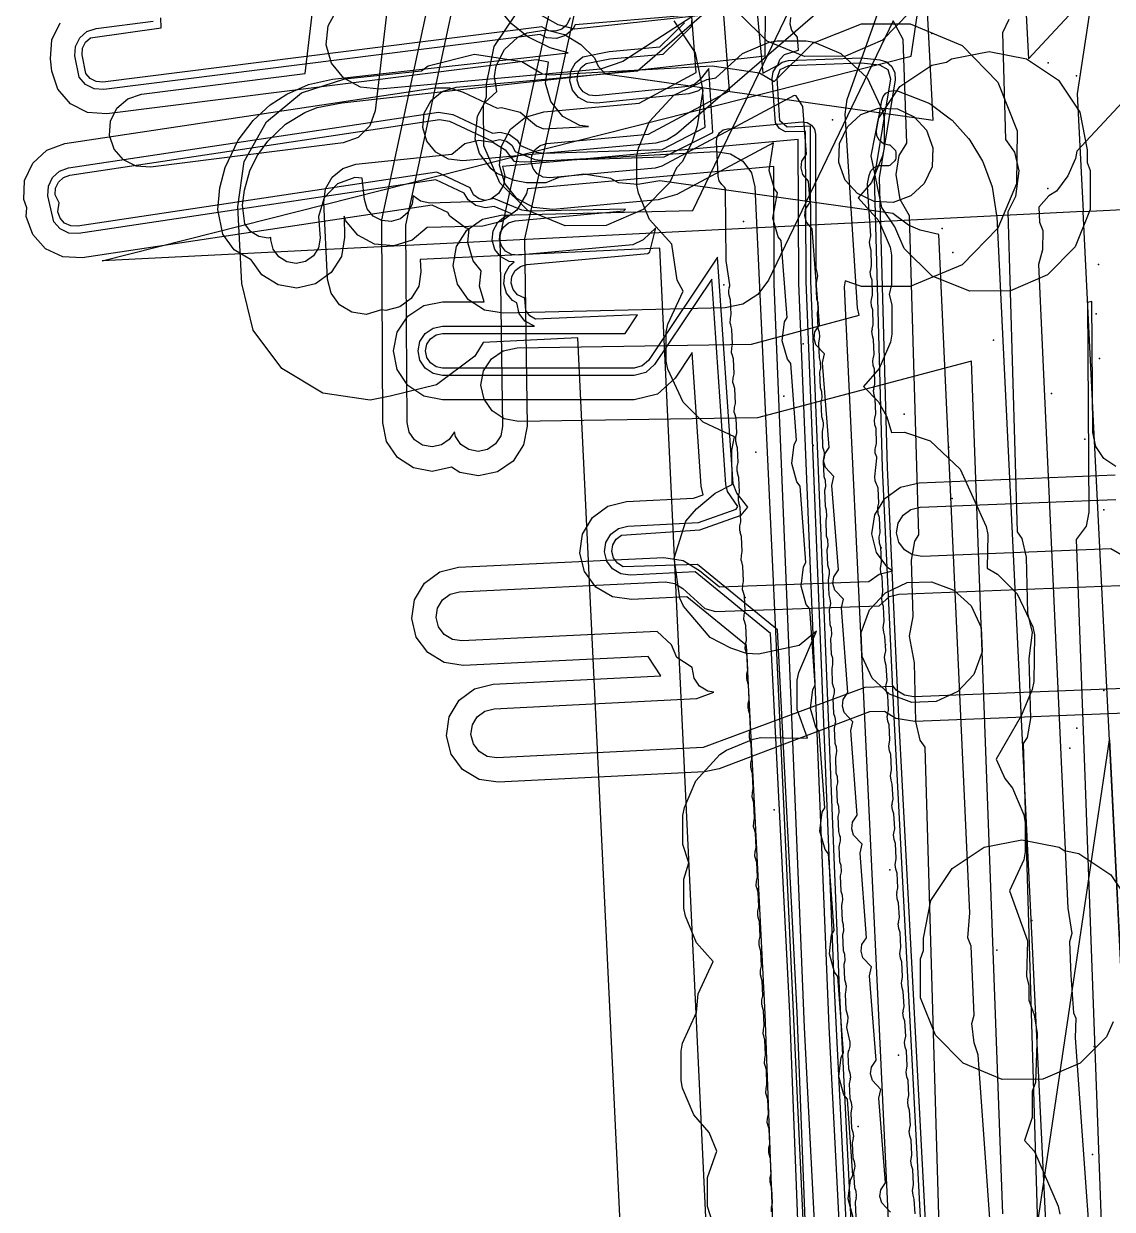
# Model space of a CAD drawing. Header units: metres. Extents: x -3943 to -3664, y 4962 to 6622.
# Drawn here: x -3915.72 to -3871.39, y 6127.59 to 6175.87 of the extents above; entities that cross this region are included whole.
import ezdxf

# ---------------------------------------------------------------- set-up
doc = ezdxf.new("R2010")
doc.units = ezdxf.units.M
for name, color, linetype in [('AI_GREENING_EXCLUSIONS', 1, 'Continuous'), ('AI_GREENING_LAWN', 82, 'Continuous'), ('AI_GREENING_REJECTED', 6, 'Continuous')]:
    doc.layers.add(name, color=color, linetype=linetype)

msp = doc.modelspace()

# ---------------------------------------------------------------- linework, layer by layer
at = {"layer": 'AI_GREENING_EXCLUSIONS'}
for points in [[(-3879.572, 6174.543), (-3874.597, 6208.093), (-3874.791, 6212.249), (-3866.8, 6212.622), (-3834.834, 6214.112), (-3867.821, 6205.9), (-3872.82, 6173.009), (-3872.579, 6168.219), (-3912.529, 6166.213), (-3879.572, 6174.543)], [(-3886.226, 6183.088), (-3884.928, 6183.955), (-3883.398, 6184.259), (-3882.876, 6184.254), (-3881.345, 6183.95), (-3880.047, 6183.083), (-3879.18, 6181.785), (-3878.876, 6180.254), (-3878.876, 6179.448), (-3879.007, 6178.789), (-3879.023, 6177.787), (-3879.627, 6176.342), (-3880.75, 6175.198), (-3882.258, 6174.551), (-3883.919, 6174.535), (-3885.442, 6175.155), (-3886.586, 6176.279), (-3887.233, 6177.787), (-3887.249, 6178.707), (-3887.398, 6179.457), (-3887.398, 6180.259), (-3887.093, 6181.79), (-3886.226, 6183.088)], [(-3878.739, 6174.179), (-3878.136, 6174.298), (-3877.937, 6174.432), (-3876.406, 6174.736), (-3874.875, 6174.432), (-3873.578, 6173.564), (-3872.71, 6172.267), (-3872.406, 6170.736), (-3872.406, 6170.223), (-3872.282, 6169.887), (-3872.282, 6168.303), (-3872.902, 6166.781), (-3874.025, 6165.637), (-3875.534, 6164.99), (-3877.195, 6164.974), (-3878.717, 6165.594), (-3879.861, 6166.717), (-3880.243, 6167.592), (-3880.775, 6168.387), (-3881.208, 6170.483), (-3880.904, 6172.014), (-3880.036, 6173.311), (-3878.739, 6174.179)], [(-3880.138, 6172.399), (-3879.453, 6172.076), (-3878.951, 6171.528), (-3878.689, 6170.811), (-3878.725, 6170.042), (-3879.048, 6169.357), (-3879.596, 6168.856), (-3880.313, 6168.594), (-3881.082, 6168.629), (-3881.766, 6168.952), (-3882.268, 6169.5), (-3882.53, 6170.217), (-3882.495, 6170.986), (-3882.171, 6171.671), (-3881.623, 6172.172), (-3880.906, 6172.434), (-3880.138, 6172.399)], [(-3832.63, 6170.226), (-3865.587, 6161.895), (-3870.573, 6128.27), (-3872.178, 6160.229), (-3872.579, 6168.219), (-3832.63, 6170.226)], [(-3878.753, 6153.148), (-3877.836, 6152.807), (-3877.137, 6152.16), (-3876.728, 6151.278), (-3876.689, 6150.292), (-3877.03, 6149.375), (-3877.677, 6148.676), (-3878.559, 6148.267), (-3879.545, 6148.228), (-3880.462, 6148.569), (-3881.161, 6149.216), (-3881.57, 6150.098), (-3881.609, 6151.084), (-3881.268, 6152.001), (-3880.621, 6152.7), (-3879.739, 6153.109), (-3878.753, 6153.148)], [(-3876.499, 6113.086), (-3871.504, 6146.711), (-3869.87, 6114.002), (-3869.801, 6114.429), (-3869.508, 6106.761), (-3861.518, 6107.16), (-3829.558, 6108.757), (-3862.517, 6100.435), (-3866.364, 6074.531), (-3828.301, 6075.988), (-3861.355, 6068.051), (-3866.742, 6034.488), (-3867.966, 6066.464), (-3868.272, 6074.458), (-3908.243, 6072.929), (-3875.188, 6080.865), (-3871.044, 6106.684), (-3877.498, 6106.361), (-3909.458, 6104.764), (-3876.499, 6113.086)]]:
    msp.add_lwpolyline(points, close=True, dxfattribs=at)
for points in [[(-3874.12, 6095.594), (-3876.853, 6133.881), (-3877.015, 6134.379), (-3877.106, 6135.154), (-3877.006, 6135.505), (-3877.135, 6138.309), (-3877.266, 6138.647), (-3877.194, 6139.665), (-3878.447, 6167.285), (-3879.217, 6167.458), (-3879.69, 6167.67), (-3880.329, 6168.139), (-3889.819, 6169.473), (-3890.714, 6169.32), (-3891.491, 6169.394), (-3891.813, 6169.565), (-3892.904, 6169.741), (-3893.933, 6169.608), (-3894.459, 6169.387), (-3895.239, 6169.383), (-3895.73, 6169.478), (-3896.452, 6169.773), (-3896.686, 6169.954), (-3897.154, 6170.578), (-3897.334, 6171.186), (-3897.236, 6172.107), (-3896.934, 6172.664), (-3896.455, 6173.105), (-3896.545, 6173.717), (-3896.473, 6174.158), (-3896.142, 6174.824), (-3895.591, 6175.323), (-3895.219, 6175.5), (-3894.447, 6175.614), (-3893.69, 6175.423), (-3893.029, 6175.016), (-3892.468, 6174.473), (-3892.324, 6174.139), (-3892.039, 6173.824), (-3878.676, 6171.946), (-3880.001, 6197.176)], [(-3874.12, 6095.594), (-3876.853, 6133.881), (-3877.015, 6134.379), (-3877.106, 6135.154), (-3877.006, 6135.505), (-3877.135, 6138.309), (-3877.266, 6138.647), (-3877.194, 6139.665), (-3878.447, 6167.285), (-3879.217, 6167.458), (-3879.69, 6167.67), (-3880.329, 6168.139), (-3889.819, 6169.473), (-3890.714, 6169.32), (-3891.491, 6169.394), (-3891.813, 6169.565), (-3892.904, 6169.741), (-3893.933, 6169.608), (-3894.459, 6169.387), (-3895.239, 6169.383), (-3895.73, 6169.478), (-3896.452, 6169.773), (-3896.686, 6169.954), (-3897.154, 6170.578), (-3897.334, 6171.186), (-3897.236, 6172.107), (-3896.934, 6172.664), (-3896.455, 6173.105), (-3896.545, 6173.717), (-3896.473, 6174.158), (-3896.142, 6174.824), (-3895.591, 6175.323), (-3895.219, 6175.5), (-3894.447, 6175.614), (-3893.69, 6175.423), (-3893.029, 6175.016), (-3892.468, 6174.473), (-3892.324, 6174.139), (-3892.039, 6173.824), (-3878.676, 6171.946), (-3880.001, 6197.176)], [(-3875.997, 6197.198), (-3874.801, 6174.442), (-3865.104, 6184.855)], [(-3875.997, 6197.198), (-3874.801, 6174.442), (-3865.104, 6184.855)], [(-3899.666, 6187.121), (-3901.412, 6172.326), (-3901.63, 6171.705), (-3902.094, 6171.237), (-3902.713, 6171.013), (-3910.55, 6170.021), (-3911.134, 6170.062), (-3911.658, 6170.323), (-3912.041, 6170.765), (-3912.227, 6171.32), (-3912.186, 6171.904), (-3911.924, 6172.428), (-3911.482, 6172.812), (-3910.927, 6172.997), (-3904.254, 6173.842), (-3902.656, 6187.389)], [(-3860.158, 6184.297), (-3872.835, 6170.684), (-3872.88, 6170.386), (-3873.197, 6169.677), (-3873.662, 6169.05), (-3873.975, 6168.863), (-3874.372, 6168.396), (-3874.347, 6167.785), (-3874.216, 6167.447), (-3874.235, 6166.667), (-3874.388, 6166.069), (-3873.198, 6139.855), (-3873.036, 6138.826), (-3873.136, 6138.483), (-3873.074, 6137.116), (-3872.965, 6135.591), (-3872.878, 6135.37), (-3872.893, 6134.574), (-3870.009, 6094.188)], [(-3860.158, 6184.297), (-3872.835, 6170.684), (-3872.88, 6170.386), (-3873.197, 6169.677), (-3873.662, 6169.05), (-3873.975, 6168.863), (-3874.372, 6168.396), (-3874.347, 6167.785), (-3874.216, 6167.447), (-3874.235, 6166.667), (-3874.388, 6166.069), (-3873.198, 6139.855), (-3873.036, 6138.826), (-3873.136, 6138.483), (-3873.074, 6137.116), (-3872.965, 6135.591), (-3872.878, 6135.37), (-3872.893, 6134.574), (-3870.009, 6094.188)], [(-3875.849, 6127.404), (-3877.125, 6162.131), (-3885.841, 6159.825), (-3895.574, 6159.676), (-3896.149, 6159.781), (-3896.641, 6160.099), (-3896.974, 6160.58), (-3897.097, 6161.153), (-3896.991, 6161.728), (-3896.674, 6162.22), (-3896.192, 6162.553), (-3895.62, 6162.675), (-3886.074, 6162.822), (-3881.689, 6164.006), (-3881.767, 6164.301), (-3882.272, 6172.186), (-3882.189, 6172.784), (-3879.832, 6179.409), (-3889.128, 6171.367), (-3889.522, 6171.121), (-3889.973, 6171.007), (-3897.841, 6170.29), (-3898.423, 6170.352), (-3898.937, 6170.632), (-3899.305, 6171.087), (-3899.471, 6171.648), (-3899.409, 6172.23), (-3899.129, 6172.744), (-3898.674, 6173.112), (-3898.113, 6173.278), (-3890.726, 6173.951), (-3880.673, 6182.649)], [(-3878.299, 6122.244), (-3879.008, 6146.408), (-3879.208, 6146.69), (-3879.381, 6147.451), (-3879.445, 6149.846), (-3879.641, 6150.935), (-3879.496, 6151.729), (-3879.558, 6154.022), (-3879.427, 6154.792), (-3879.262, 6155.053), (-3879.643, 6168.042), (-3880.025, 6168.716), (-3880.193, 6169.734), (-3880.063, 6170.503), (-3879.75, 6171.004), (-3879.905, 6175.22), (-3880.315, 6175.984), (-3885.393, 6165.427), (-3885.822, 6164.839), (-3886.434, 6164.444), (-3887.147, 6164.294), (-3896.183, 6164.076), (-3896.952, 6164.21), (-3897.611, 6164.628), (-3898.06, 6165.266), (-3898.23, 6166.028), (-3898.097, 6166.797), (-3897.679, 6167.456), (-3897.041, 6167.905), (-3896.279, 6168.075), (-3888.467, 6168.264), (-3882.932, 6179.77), (-3891.319, 6174.334), (-3892.226, 6174.02), (-3901.227, 6173.201), (-3902.003, 6173.283), (-3902.689, 6173.656), (-3903.179, 6174.262), (-3903.4, 6175.011), (-3903.318, 6175.787), (-3902.945, 6176.472)], [(-3893.937, 6178.068), (-3896.331, 6167.216), (-3896.222, 6159.468), (-3896.292, 6159.085), (-3896.504, 6158.757), (-3896.826, 6158.536), (-3897.207, 6158.454), (-3897.591, 6158.525), (-3897.919, 6158.737), (-3898.14, 6159.059), (-3898.181, 6159.25), (-3898.386, 6158.935), (-3898.708, 6158.715), (-3899.09, 6158.635), (-3899.474, 6158.707), (-3899.8, 6158.92), (-3900.02, 6159.242), (-3900.101, 6159.624), (-3900.16, 6167.667), (-3897.996, 6177.698)], [(-3893.118, 6177.138), (-3895.329, 6167.114), (-3895.222, 6159.482), (-3895.363, 6158.715), (-3895.787, 6158.06), (-3896.43, 6157.617), (-3897.193, 6157.454), (-3897.961, 6157.596), (-3898.293, 6157.811), (-3899.08, 6157.635), (-3899.847, 6157.779), (-3900.5, 6158.206), (-3900.94, 6158.85), (-3901.101, 6159.614), (-3901.138, 6167.877), (-3899.261, 6176.579)], [(-3885.944, 6177.333), (-3885.622, 6173.856), (-3885.011, 6174.183), (-3884.923, 6174.411), (-3884.734, 6174.609), (-3884.164, 6174.791), (-3884.205, 6175.322), (-3884.438, 6175.592), (-3884.512, 6175.855), (-3884.479, 6176.127)], [(-3881.831, 6094.356), (-3883.918, 6134.991), (-3885.155, 6165.269), (-3885.173, 6170.058), (-3895.208, 6169.144), (-3895.237, 6168.95), (-3895.64, 6168.282), (-3896.267, 6167.818), (-3897.025, 6167.63), (-3899.287, 6167.575), (-3899.904, 6167.048), (-3900.651, 6166.819), (-3901.427, 6166.893), (-3902.117, 6167.259), (-3902.614, 6167.86), (-3902.666, 6168.032), (-3902.652, 6167.162), (-3902.781, 6166.392), (-3903.195, 6165.731), (-3903.83, 6165.278), (-3904.591, 6165.103), (-3905.361, 6165.232), (-3906.022, 6165.646), (-3906.457, 6166.257), (-3906.486, 6166.261), (-3907.153, 6166.667), (-3907.614, 6167.296), (-3907.81, 6168.302), (-3907.733, 6169.188), (-3907.52, 6170.007), (-3906.989, 6171.126), (-3906.377, 6171.932), (-3905.676, 6172.567), (-3905.003, 6172.999), (-3904.117, 6173.388), (-3903.15, 6173.61), (-3895.348, 6174.479), (-3895.348, 6174.479), (-3895.348, 6174.479), (-3895.348, 6174.479), (-3895.348, 6174.479), (-3893.54, 6174.68), (-3894.279, 6174.88), (-3895.188, 6175.334), (-3895.861, 6175.86), (-3896.586, 6176.747)], [(-3881.933, 6127.266), (-3882.143, 6128.017), (-3882.05, 6128.792), (-3881.951, 6128.969), (-3882.177, 6132.079), (-3882.316, 6132.257), (-3882.527, 6133.008), (-3882.433, 6133.783), (-3882.334, 6133.96), (-3882.56, 6137.07), (-3882.699, 6137.248), (-3882.91, 6137.999), (-3882.816, 6138.774), (-3882.717, 6138.951), (-3882.943, 6142.061), (-3883.082, 6142.239), (-3883.293, 6142.99), (-3883.2, 6143.765), (-3883.1, 6143.942), (-3883.326, 6147.052), (-3883.465, 6147.23), (-3883.676, 6147.981), (-3883.583, 6148.756), (-3883.483, 6148.933), (-3883.709, 6152.044), (-3883.849, 6152.221), (-3884.059, 6152.972), (-3883.966, 6153.747), (-3883.866, 6153.924), (-3884.093, 6157.035), (-3884.232, 6157.212), (-3884.442, 6157.963), (-3884.349, 6158.738), (-3884.249, 6158.915), (-3884.476, 6162.026), (-3884.615, 6162.203), (-3884.825, 6162.954), (-3884.732, 6163.729), (-3884.633, 6163.906), (-3884.873, 6167.034), (-3884.998, 6167.194), (-3885.208, 6167.945), (-3885.022, 6168.985), (-3885.148, 6169.145), (-3885.358, 6169.896), (-3885.178, 6171.018), (-3889.122, 6168.92), (-3889.884, 6168.692), (-3894.175, 6168.301), (-3894.952, 6168.383), (-3895.637, 6168.756), (-3896.128, 6169.363), (-3896.349, 6170.111), (-3896.266, 6170.887), (-3895.894, 6171.573), (-3895.287, 6172.063), (-3894.538, 6172.284), (-3890.652, 6172.638), (-3888.332, 6173.88), (-3888.562, 6176.862)], [(-3880.424, 6127.483), (-3880.774, 6127.853), (-3880.847, 6128.117), (-3880.815, 6128.388), (-3880.624, 6128.67), (-3880.888, 6132.116), (-3880.807, 6132.474), (-3881.157, 6132.845), (-3881.23, 6133.108), (-3881.198, 6133.379), (-3881.007, 6133.661), (-3881.272, 6137.107), (-3881.19, 6137.465), (-3881.54, 6137.836), (-3881.613, 6138.099), (-3881.581, 6138.37), (-3881.39, 6138.652), (-3881.655, 6142.098), (-3881.573, 6142.456), (-3881.923, 6142.827), (-3881.997, 6143.09), (-3881.964, 6143.361), (-3881.773, 6143.643), (-3882.038, 6147.089), (-3881.956, 6147.447), (-3882.306, 6147.818), (-3882.38, 6148.081), (-3882.347, 6148.352), (-3882.156, 6148.634), (-3882.421, 6152.08), (-3882.339, 6152.438), (-3882.689, 6152.809), (-3882.763, 6153.072), (-3882.73, 6153.343), (-3882.54, 6153.625), (-3882.804, 6157.071), (-3882.722, 6157.429), (-3883.072, 6157.8), (-3883.146, 6158.063), (-3883.113, 6158.334), (-3882.923, 6158.616), (-3883.187, 6162.062), (-3883.105, 6162.42), (-3883.455, 6162.791), (-3883.529, 6163.054), (-3883.496, 6163.325), (-3883.306, 6163.607), (-3883.605, 6167.512), (-3883.839, 6167.782), (-3883.912, 6168.045), (-3883.88, 6168.316), (-3883.689, 6168.599), (-3883.755, 6169.463), (-3883.988, 6169.733), (-3884.062, 6169.996), (-3884.029, 6170.267), (-3883.839, 6170.55), (-3883.989, 6172.503), (-3884.265, 6172.928), (-3884.345, 6172.946), (-3889.735, 6170.066), (-3890.002, 6169.986), (-3894.293, 6169.595), (-3894.565, 6169.624), (-3894.805, 6169.755), (-3894.977, 6169.967), (-3895.054, 6170.229), (-3895.025, 6170.501), (-3894.895, 6170.741), (-3894.682, 6170.912), (-3894.42, 6170.99), (-3890.271, 6171.368), (-3886.971, 6173.134), (-3887.266, 6176.962)], [(-3888.735, 6176.198), (-3893.266, 6175.824), (-3893.359, 6175.639), (-3893.653, 6175.384), (-3894.024, 6175.261), (-3894.413, 6175.288), (-3894.693, 6175.429), (-3912.462, 6173.194), (-3912.851, 6173.222), (-3913.2, 6173.396), (-3913.456, 6173.691), (-3913.641, 6174.557), (-3913.614, 6174.946), (-3913.439, 6175.295), (-3913.144, 6175.551), (-3912.774, 6175.674), (-3910.444, 6175.967)], [(-3893.47, 6176.108), (-3893.595, 6175.823), (-3893.802, 6175.645), (-3894.061, 6175.558), (-3894.333, 6175.578), (-3894.613, 6175.741), (-3912.499, 6173.491), (-3912.772, 6173.511), (-3913.016, 6173.633), (-3913.195, 6173.839), (-3913.344, 6174.595), (-3913.324, 6174.867), (-3913.202, 6175.111), (-3912.996, 6175.29), (-3910.119, 6175.706), (-3910.134, 6176.112)], [(-3880.832, 6094.406), (-3882.918, 6135.032), (-3884.156, 6165.31), (-3884.177, 6171.153), (-3896.217, 6170.056), (-3896.12, 6169.675), (-3896.178, 6169.289), (-3896.38, 6168.955), (-3896.693, 6168.723), (-3897.072, 6168.629), (-3899.179, 6168.556), (-3899.56, 6168.642), (-3899.863, 6168.856), (-3899.895, 6168.521), (-3900.078, 6168.176), (-3900.378, 6167.928), (-3900.752, 6167.814), (-3901.14, 6167.851), (-3901.485, 6168.034), (-3901.733, 6168.335), (-3901.847, 6168.708), (-3901.935, 6169.575), (-3902.24, 6169.604), (-3902.942, 6169.348), (-3903.48, 6168.782), (-3903.713, 6168.022), (-3903.651, 6167.132), (-3903.716, 6166.747), (-3903.923, 6166.416), (-3904.241, 6166.19), (-3904.621, 6166.102), (-3905.006, 6166.167), (-3905.336, 6166.374), (-3905.563, 6166.692), (-3905.65, 6167.072), (-3905.649, 6167.168), (-3905.758, 6167.141), (-3906.144, 6167.201), (-3906.477, 6167.403), (-3906.708, 6167.718), (-3906.808, 6168.481), (-3906.732, 6169.086), (-3906.506, 6169.883), (-3906.211, 6170.489), (-3905.784, 6171.086), (-3905.064, 6171.775), (-3904.266, 6172.256), (-3903.765, 6172.452), (-3902.761, 6172.651), (-3895.237, 6173.485), (-3895.237, 6173.485), (-3895.237, 6173.485), (-3890.283, 6174.035), (-3890.283, 6174.035), (-3890.283, 6174.035), (-3885.529, 6174.56), (-3885.505, 6176.49), (-3893.272, 6175.642), (-3893.953, 6175.825), (-3894.944, 6176.385)], [(-3889.238, 6175.978), (-3888.37, 6174.681), (-3888.066, 6173.15), (-3888.287, 6171.709), (-3888.499, 6171.054), (-3888.892, 6170.264), (-3889.141, 6169.997), (-3889.413, 6169.384), (-3890.493, 6168.304), (-3892.002, 6167.657), (-3893.663, 6167.641), (-3895.185, 6168.261), (-3896.329, 6169.384), (-3896.976, 6170.893), (-3896.992, 6172.554), (-3896.868, 6172.89), (-3896.868, 6173.403), (-3896.564, 6174.934), (-3895.696, 6176.231)], [(-3875.601, 6176.042), (-3875.86, 6175.498), (-3875.732, 6171.147), (-3875.372, 6170.641), (-3875.197, 6169.881), (-3875.334, 6168.832), (-3875.646, 6168.214), (-3875.264, 6155.18), (-3875.072, 6154.909), (-3874.899, 6154.148), (-3874.837, 6151.866), (-3874.646, 6151.081), (-3874.787, 6150.017), (-3874.722, 6147.577), (-3874.853, 6146.808), (-3875.011, 6146.558), (-3874.3, 6122.357), (-3873.94, 6121.851), (-3873.766, 6121.09), (-3873.902, 6120.042), (-3874.214, 6119.424), (-3873.543, 6096.567), (-3864.328, 6098.561)], [(-3884.447, 6106.45), (-3885.524, 6135.55), (-3886.29, 6150.545), (-3888.713, 6152.531), (-3890.972, 6152.418), (-3891.744, 6152.532), (-3892.414, 6152.932), (-3892.88, 6153.559), (-3893.07, 6154.315), (-3892.956, 6155.087), (-3892.555, 6155.757), (-3891.929, 6156.223), (-3891.172, 6156.413), (-3888.436, 6156.55), (-3888.047, 6156.689), (-3888.125, 6157.044), (-3888.497, 6162.477), (-3889.195, 6161.435), (-3889.915, 6160.784), (-3890.856, 6160.549), (-3898.658, 6160.549), (-3899.423, 6160.701), (-3900.072, 6161.134), (-3900.505, 6161.783), (-3900.658, 6162.549), (-3900.505, 6163.314), (-3900.072, 6163.963), (-3899.423, 6164.396), (-3898.658, 6164.549), (-3896.971, 6164.549), (-3897.159, 6165.187), (-3897.093, 6165.812), (-3897.417, 6166.212), (-3897.638, 6166.961), (-3897.578, 6167.522), (-3897.734, 6167.561), (-3898.36, 6168.026), (-3898.45, 6168.177), (-3899.089, 6168.48), (-3913.34, 6166.336), (-3914.12, 6166.373), (-3914.826, 6166.705), (-3915.351, 6167.282), (-3915.616, 6168.016), (-3915.599, 6168.373), (-3915.72, 6168.709), (-3915.683, 6169.488), (-3915.351, 6170.194), (-3914.774, 6170.719), (-3914.04, 6170.984), (-3898.974, 6173.25), (-3898.384, 6173.251), (-3897.82, 6173.079), (-3896.438, 6172.424), (-3896.263, 6172.45), (-3895.507, 6172.26), (-3894.831, 6171.712), (-3894.545, 6171.594), (-3892.725, 6171.684), (-3893.076, 6171.722), (-3893.761, 6172.095), (-3894.252, 6172.701), (-3894.473, 6173.45), (-3894.35, 6174.301), (-3894.835, 6174.403), (-3912.337, 6172.202), (-3913.116, 6172.257), (-3913.813, 6172.606), (-3914.325, 6173.196), (-3914.571, 6173.936), (-3914.634, 6174.432), (-3914.578, 6175.211), (-3914.229, 6175.909)], [(-3883.435, 6107.437), (-3884.525, 6135.598), (-3885.312, 6151.036), (-3888.378, 6153.549), (-3891.022, 6153.417), (-3891.408, 6153.474), (-3891.743, 6153.674), (-3891.976, 6153.987), (-3892.071, 6154.365), (-3892.014, 6154.751), (-3891.814, 6155.086), (-3891.501, 6155.319), (-3891.122, 6155.414), (-3888.239, 6155.558), (-3886.699, 6156.107), (-3886.64, 6156.211), (-3887.063, 6156.821), (-3887.128, 6157.112), (-3887.698, 6165.463), (-3890.026, 6161.992), (-3890.386, 6161.666), (-3890.856, 6161.549), (-3898.658, 6161.549), (-3899.04, 6161.625), (-3899.365, 6161.841), (-3899.582, 6162.166), (-3899.658, 6162.549), (-3899.582, 6162.931), (-3899.365, 6163.256), (-3899.04, 6163.472), (-3898.658, 6163.549), (-3894.923, 6163.549), (-3895.31, 6163.755), (-3895.544, 6164.067), (-3895.632, 6164.504), (-3895.808, 6164.6), (-3896.053, 6164.903), (-3896.163, 6165.278), (-3896.122, 6165.666), (-3895.936, 6166.008), (-3895.741, 6166.166), (-3895.943, 6166.187), (-3896.286, 6166.374), (-3896.531, 6166.677), (-3896.642, 6167.052), (-3896.601, 6167.44), (-3896.414, 6167.782), (-3896.111, 6168.028), (-3895.815, 6168.115), (-3896.559, 6168.423), (-3896.927, 6168.369), (-3897.305, 6168.464), (-3897.619, 6168.697), (-3897.779, 6168.965), (-3898.936, 6169.514), (-3913.489, 6167.325), (-3913.879, 6167.343), (-3914.232, 6167.509), (-3914.495, 6167.798), (-3914.731, 6168.857), (-3914.713, 6169.247), (-3914.546, 6169.6), (-3914.258, 6169.863), (-3913.891, 6169.995), (-3898.825, 6172.261), (-3898.248, 6172.176), (-3896.623, 6171.405), (-3896.313, 6171.451), (-3895.935, 6171.356), (-3895.622, 6171.123), (-3895.49, 6170.903), (-3894.846, 6170.636), (-3894.525, 6170.594), (-3889.717, 6170.752), (-3887.966, 6171.656), (-3888.073, 6173.282), (-3888.24, 6173.138), (-3888.635, 6173.018), (-3892.391, 6172.635), (-3892.779, 6172.676), (-3893.121, 6172.863), (-3893.367, 6173.166), (-3893.477, 6173.541), (-3893.436, 6173.929), (-3893.25, 6174.271), (-3892.946, 6174.517), (-3891.874, 6174.742), (-3889.812, 6174.922), (-3888.81, 6175.9)], [(-3883.135, 6107.449), (-3884.225, 6135.612), (-3885.019, 6151.184), (-3888.277, 6153.854), (-3891.308, 6153.756), (-3891.542, 6153.896), (-3891.705, 6154.116), (-3891.771, 6154.38), (-3891.732, 6154.651), (-3891.591, 6154.885), (-3891.372, 6155.048), (-3888.18, 6155.261), (-3886.502, 6155.859), (-3886.236, 6156.184), (-3886.68, 6156.747), (-3886.828, 6157.132), (-3887.459, 6166.359), (-3890.275, 6162.159), (-3890.527, 6161.931), (-3890.856, 6161.849), (-3898.658, 6161.849), (-3898.926, 6161.902), (-3899.153, 6162.054), (-3899.304, 6162.281), (-3899.358, 6162.549), (-3899.304, 6162.816), (-3899.153, 6163.043), (-3898.926, 6163.195), (-3898.658, 6163.249), (-3891.23, 6163.249), (-3890.718, 6164.012), (-3894.874, 6163.839), (-3895.109, 6163.978), (-3895.273, 6164.196), (-3895.308, 6164.693), (-3895.616, 6164.83), (-3895.787, 6165.043), (-3895.865, 6165.305), (-3895.836, 6165.576), (-3895.705, 6165.816), (-3895.493, 6165.988), (-3895.231, 6166.065), (-3890.304, 6166.514), (-3890.223, 6166.582), (-3889.98, 6167.555), (-3890.487, 6167.064), (-3890.91, 6166.871), (-3895.583, 6166.445), (-3895.854, 6166.474), (-3896.094, 6166.604), (-3896.266, 6166.817), (-3896.343, 6167.079), (-3896.314, 6167.35), (-3896.184, 6167.59), (-3895.972, 6167.762), (-3895.71, 6167.839), (-3891.283, 6168.243), (-3891.205, 6168.318), (-3895.15, 6168.229), (-3895.434, 6168.282), (-3896.569, 6168.752), (-3896.912, 6168.669), (-3897.177, 6168.735), (-3897.396, 6168.898), (-3897.544, 6169.186), (-3898.89, 6169.824), (-3913.534, 6167.622), (-3913.807, 6167.635), (-3914.054, 6167.751), (-3914.238, 6167.953), (-3914.33, 6168.21), (-3914.275, 6168.572), (-3914.434, 6168.902), (-3914.421, 6169.175), (-3914.305, 6169.422), (-3914.103, 6169.606), (-3913.846, 6169.698), (-3898.781, 6171.964), (-3898.377, 6171.905), (-3896.645, 6171.084), (-3896.328, 6171.152), (-3896.063, 6171.085), (-3895.844, 6170.922), (-3895.701, 6170.666), (-3894.902, 6170.335), (-3894.518, 6170.294), (-3889.64, 6170.454), (-3887.651, 6171.44), (-3887.822, 6174.041), (-3888.165, 6173.59), (-3888.384, 6173.401), (-3888.661, 6173.317), (-3892.418, 6172.934), (-3892.689, 6172.963), (-3892.929, 6173.093), (-3893.101, 6173.306), (-3893.178, 6173.568), (-3893.15, 6173.839), (-3893.019, 6174.079), (-3892.807, 6174.251), (-3891.848, 6174.443), (-3889.679, 6174.633), (-3888.527, 6175.757), (-3888.506, 6176.001)], [(-3891.35, 6125.339), (-3893.148, 6163.071), (-3897.007, 6162.888), (-3897.341, 6162.331), (-3898.909, 6161.169), (-3900.801, 6160.696), (-3901.605, 6160.539), (-3903.535, 6160.825), (-3905.208, 6161.829), (-3906.369, 6163.396), (-3906.843, 6165.289), (-3906.995, 6168.418), (-3906.741, 6170.254), (-3905.834, 6171.872), (-3904.4, 6173.048), (-3902.637, 6173.621), (-3899.519, 6173.952), (-3899.249, 6174.151), (-3897.356, 6174.622), (-3895.427, 6174.332), (-3894.586, 6173.826), (-3894.297, 6173.79), (-3887.68, 6174.156), (-3885.749, 6173.866), (-3885.154, 6173.508), (-3883.58, 6175.074), (-3881.599, 6175.865), (-3879.62, 6175.865), (-3877.496, 6174.978), (-3876.049, 6173.484), (-3875.258, 6171.504), (-3875.294, 6169.349), (-3876.049, 6167.544), (-3877.496, 6166.05), (-3879.62, 6165.163), (-3881.599, 6165.163), (-3882.263, 6165.403), (-3882.3, 6165.158), (-3878.989, 6094.906)], [(-3887.636, 6126.989), (-3887.867, 6127.707), (-3887.867, 6128.895), (-3887.488, 6129.967), (-3887.807, 6130.728), (-3888.431, 6131.438), (-3888.884, 6132.522), (-3888.95, 6132.844), (-3888.95, 6134.031), (-3888.884, 6134.354), (-3888.32, 6135.602), (-3888.255, 6136.371), (-3887.646, 6137.685), (-3888.321, 6138.446), (-3888.774, 6139.529), (-3888.839, 6139.851), (-3888.839, 6141.039), (-3888.63, 6141.705), (-3888.87, 6142.444), (-3888.87, 6143.632), (-3888.805, 6143.954), (-3888.351, 6145.038), (-3887.363, 6146.111), (-3887.1, 6146.289), (-3886.017, 6146.742), (-3885.694, 6146.807), (-3883.804, 6146.775), (-3884.224, 6147.946), (-3884.224, 6149.134), (-3884.159, 6149.456), (-3883.436, 6151.131), (-3884.142, 6150.545), (-3885.794, 6150.2), (-3886.287, 6150.23), (-3886.92, 6150.448), (-3887.768, 6150.877), (-3888.846, 6152.146), (-3888.993, 6152.472), (-3889.229, 6154.101), (-3888.756, 6155.615), (-3888.318, 6156.117), (-3887.565, 6156.747), (-3886.869, 6157.102), (-3886.88, 6158.504), (-3886.771, 6159.044), (-3888.051, 6159.647), (-3888.861, 6160.457), (-3889.492, 6161.804), (-3889.557, 6162.126), (-3889.557, 6163.314), (-3889.492, 6163.636), (-3888.864, 6164.979), (-3889.109, 6165.421), (-3889.323, 6166.898), (-3890.229, 6167.89), (-3890.683, 6168.974), (-3890.748, 6169.296), (-3890.748, 6170.484), (-3890.683, 6170.806), (-3890.229, 6171.889), (-3889.241, 6172.963), (-3887.895, 6173.594), (-3887.528, 6173.659), (-3886.446, 6174.658), (-3885.363, 6175.112), (-3885.04, 6175.177), (-3883.853, 6175.177), (-3883.531, 6175.112), (-3882.447, 6174.658), (-3881.373, 6173.67), (-3880.743, 6172.324), (-3880.678, 6172.001), (-3880.678, 6170.814), (-3880.743, 6170.491), (-3881.196, 6169.408), (-3881.737, 6168.781), (-3880.89, 6167.848), (-3880.437, 6166.765), (-3880.372, 6166.442), (-3880.372, 6165.255), (-3880.472, 6164.848), (-3880.361, 6164.417), (-3880.361, 6163.23), (-3880.426, 6162.907), (-3880.88, 6161.824), (-3881.516, 6161.102), (-3880.913, 6160.478), (-3880.566, 6159.855), (-3880.384, 6159.224), (-3879.853, 6159.238), (-3878.803, 6158.886), (-3877.579, 6157.727), (-3876.518, 6155.391), (-3876.453, 6155.069), (-3876.488, 6153.705), (-3876.067, 6153.461), (-3875.257, 6152.651), (-3874.626, 6151.304), (-3874.561, 6150.982), (-3874.584, 6149.086), (-3874.649, 6148.763), (-3875.102, 6147.68), (-3876.111, 6145.925), (-3875.761, 6145.139), (-3875.449, 6144.741), (-3874.996, 6143.657), (-3874.931, 6143.335), (-3874.931, 6142.147), (-3874.996, 6141.825), (-3875.567, 6140.566), (-3874.834, 6138.523), (-3874.883, 6137.089), (-3874.787, 6136.692), (-3874.787, 6136.116), (-3874.565, 6135.516), (-3874.444, 6134.746), (-3874.509, 6132.754), (-3874.644, 6132.391), (-3874.644, 6131.334), (-3874.964, 6130.401), (-3874.554, 6129.948), (-3873.587, 6127.719), (-3873.522, 6127.397)], [(-3880.759, 6083.076), (-3880.571, 6094.189), (-3882.701, 6136.558), (-3883.859, 6165.378), (-3883.878, 6171.482), (-3884.689, 6171.464), (-3884.934, 6171.603), (-3885.104, 6171.827), (-3885.239, 6173.635), (-3885.197, 6173.906), (-3885.055, 6174.14), (-3884.833, 6174.302), (-3884.567, 6174.365), (-3881.613, 6174.479), (-3880.855, 6174.397), (-3880.582, 6174.313), (-3880.364, 6174.128), (-3880.239, 6173.871), (-3880.227, 6173.586), (-3880.884, 6169.593), (-3880.56, 6157.79), (-3880.09, 6147.643), (-3877.268, 6094.273), (-3877.835, 6073.278)], [(-3880.565, 6082.706), (-3880.371, 6094.193), (-3882.502, 6136.566), (-3883.659, 6165.385), (-3883.678, 6171.701), (-3884.627, 6171.655), (-3884.924, 6171.914), (-3885.039, 6173.644), (-3884.908, 6174.005), (-3884.559, 6174.166), (-3881.605, 6174.279), (-3880.873, 6174.197), (-3880.523, 6174.005), (-3880.425, 6173.618), (-3881.085, 6169.607), (-3880.76, 6157.782), (-3880.29, 6147.632), (-3877.467, 6094.262), (-3878.02, 6073.353)], [(-3887.829, 6124.979), (-3889.818, 6166.733), (-3899.571, 6166.271), (-3899.547, 6165.763), (-3899.633, 6165.184), (-3899.934, 6164.682), (-3900.404, 6164.334), (-3900.972, 6164.192), (-3901.151, 6164.218), (-3901.776, 6164.034), (-3902.354, 6164.121), (-3902.856, 6164.422), (-3903.205, 6164.892), (-3903.347, 6165.46), (-3903.5, 6168.588), (-3903.423, 6169.139), (-3903.151, 6169.625), (-3902.721, 6169.977), (-3902.192, 6170.149), (-3898.281, 6170.55), (-3897.758, 6170.984), (-3897.19, 6171.126), (-3896.612, 6171.039), (-3896.11, 6170.737), (-3895.762, 6170.266), (-3895.336, 6170.237), (-3887.513, 6170.66), (-3886.934, 6170.573), (-3886.432, 6170.271), (-3886.084, 6169.799), (-3885.943, 6169.231), (-3882.486, 6094.744)], [(-3871.237, 6157.842), (-3871.726, 6158.163), (-3872.055, 6158.647), (-3872.174, 6159.22), (-3872.214, 6164.56), (-3872.401, 6164.522), (-3872.337, 6155.986), (-3872.446, 6155.412), (-3872.855, 6154.863), (-3871.82, 6126.686), (-3871.913, 6126.108), (-3872.279, 6125.567), (-3872.254, 6124.883), (-3872.244, 6124.664), (-3871.833, 6124.156), (-3871.692, 6123.588), (-3871.081, 6110.893)], [(-3864.333, 6148.051), (-3879.43, 6147.462), (-3880.201, 6147.584), (-3880.664, 6147.869), (-3881.27, 6147.848), (-3887.391, 6145.532), (-3887.998, 6145.405), (-3896.404, 6144.981), (-3897.176, 6145.095), (-3897.846, 6145.495), (-3898.312, 6146.121), (-3898.502, 6146.878), (-3898.389, 6147.65), (-3897.989, 6148.32), (-3897.362, 6148.786), (-3896.606, 6148.976), (-3889.772, 6149.32), (-3890.288, 6150.1), (-3897.825, 6149.741), (-3898.597, 6149.857), (-3899.266, 6150.259), (-3899.73, 6150.886), (-3899.918, 6151.643), (-3899.803, 6152.415), (-3899.4, 6153.084), (-3898.773, 6153.548), (-3898.016, 6153.736), (-3889.644, 6154.135), (-3888.867, 6154.018), (-3888.195, 6153.609), (-3887.385, 6152.939), (-3887.385, 6152.939), (-3881.307, 6153.15), (-3880.883, 6153.458), (-3880.334, 6153.589), (-3880.531, 6153.71), (-3880.99, 6154.341), (-3881.173, 6155.1), (-3881.051, 6155.871), (-3880.644, 6156.536), (-3880.013, 6156.995), (-3879.254, 6157.178), (-3871.276, 6157.495)], [(-3864.372, 6149.051), (-3879.469, 6148.461), (-3879.855, 6148.523), (-3880.187, 6148.727), (-3880.3, 6148.882), (-3881.47, 6148.841), (-3888.048, 6146.403), (-3896.455, 6145.98), (-3896.841, 6146.037), (-3897.176, 6146.237), (-3897.408, 6146.55), (-3897.504, 6146.928), (-3897.447, 6147.314), (-3897.247, 6147.649), (-3896.934, 6147.882), (-3896.555, 6147.977), (-3888.306, 6148.393), (-3887.612, 6148.655), (-3887.861, 6148.696), (-3888.192, 6148.901), (-3888.42, 6149.218), (-3888.5, 6149.654), (-3889.126, 6150.059), (-3889.337, 6150.584), (-3889.919, 6151.119), (-3897.873, 6150.74), (-3898.259, 6150.798), (-3898.593, 6150.999), (-3898.825, 6151.312), (-3898.919, 6151.691), (-3898.862, 6152.077), (-3898.66, 6152.411), (-3898.347, 6152.643), (-3897.968, 6152.737), (-3889.597, 6153.136), (-3889.208, 6153.078), (-3888.872, 6152.873), (-3887.983, 6152.055), (-3887.541, 6151.933), (-3887.541, 6151.933), (-3880.876, 6152.164), (-3880.464, 6152.55), (-3880.085, 6152.641), (-3869.002, 6153.073), (-3871.446, 6154.486), (-3879.135, 6154.18), (-3879.52, 6154.241), (-3879.853, 6154.445), (-3880.082, 6154.76), (-3880.174, 6155.14), (-3880.113, 6155.525), (-3879.909, 6155.858), (-3879.594, 6156.088), (-3879.214, 6156.179), (-3871.236, 6156.496)], [(-3871.349, 6135.234), (-3871.621, 6134.621), (-3872.701, 6133.541), (-3874.21, 6132.894), (-3875.871, 6132.878), (-3877.457, 6133.541), (-3878.58, 6134.685), (-3879.2, 6136.207), (-3879.2, 6137.791), (-3879.076, 6138.127), (-3879.076, 6138.64), (-3878.772, 6140.171), (-3877.904, 6141.468), (-3877.904, 6141.468), (-3876.607, 6142.336), (-3875.076, 6142.64), (-3873.545, 6142.336), (-3873.346, 6142.202), (-3872.743, 6142.083), (-3871.446, 6141.215), (-3870.578, 6139.918)]]:
    msp.add_lwpolyline(points, dxfattribs=at)
at = {"layer": 'AI_GREENING_LAWN'}
for points in [[(-3879.416, 6127.403), (-3879.45, 6128.01), (-3879.502, 6128.167), (-3879.528, 6128.355), (-3879.509, 6128.43), (-3879.515, 6128.431), (-3879.48, 6128.61), (-3879.514, 6129.217), (-3879.566, 6129.374), (-3879.592, 6129.562), (-3879.573, 6129.636), (-3879.579, 6129.637), (-3879.544, 6129.817), (-3879.578, 6130.424), (-3879.63, 6130.58), (-3879.656, 6130.769), (-3879.637, 6130.843), (-3879.643, 6130.844), (-3879.608, 6131.024), (-3879.641, 6131.63), (-3879.694, 6131.787), (-3879.72, 6131.975), (-3879.701, 6132.05), (-3879.707, 6132.051), (-3879.672, 6132.23), (-3879.705, 6132.837), (-3879.758, 6132.994), (-3879.784, 6133.182), (-3879.765, 6133.256), (-3879.771, 6133.258), (-3879.736, 6133.437), (-3879.769, 6134.044), (-3879.822, 6134.2), (-3879.848, 6134.389), (-3879.829, 6134.463), (-3879.835, 6134.464), (-3879.8, 6134.644), (-3879.833, 6135.251), (-3879.886, 6135.407), (-3879.912, 6135.596), (-3879.893, 6135.67), (-3879.899, 6135.671), (-3879.864, 6135.851), (-3879.897, 6136.457), (-3879.95, 6136.614), (-3879.976, 6136.802), (-3879.957, 6136.877), (-3879.963, 6136.878), (-3879.928, 6137.057), (-3879.961, 6137.664), (-3880.014, 6137.821), (-3880.039, 6138.009), (-3880.021, 6138.083), (-3880.027, 6138.085), (-3879.992, 6138.264), (-3880.025, 6138.871), (-3880.078, 6139.027), (-3880.103, 6139.216), (-3880.085, 6139.29), (-3880.091, 6139.291), (-3880.056, 6139.471), (-3880.089, 6140.078), (-3880.142, 6140.234), (-3880.167, 6140.423), (-3880.149, 6140.497), (-3880.155, 6140.498), (-3880.12, 6140.678), (-3880.153, 6141.284), (-3880.206, 6141.441), (-3880.231, 6141.629), (-3880.213, 6141.704), (-3880.219, 6141.705), (-3880.184, 6141.884), (-3880.217, 6142.491), (-3880.27, 6142.648), (-3880.295, 6142.836), (-3880.277, 6142.91), (-3880.283, 6142.912), (-3880.248, 6143.091), (-3880.281, 6143.698), (-3880.334, 6143.854), (-3880.359, 6144.043), (-3880.341, 6144.117), (-3880.347, 6144.118), (-3880.312, 6144.298), (-3880.345, 6144.905), (-3880.398, 6145.061), (-3880.423, 6145.25), (-3880.404, 6145.324), (-3880.411, 6145.325), (-3880.376, 6145.505), (-3880.409, 6146.111), (-3880.462, 6146.268), (-3880.487, 6146.456), (-3880.468, 6146.531), (-3880.475, 6146.532), (-3880.44, 6146.711), (-3880.473, 6147.318), (-3880.526, 6147.473), (-3880.551, 6147.663), (-3880.532, 6147.736), (-3880.539, 6147.738), (-3880.503, 6147.916), (-3880.533, 6148.523), (-3880.584, 6148.68), (-3880.608, 6148.869), (-3880.589, 6148.943), (-3880.595, 6148.944), (-3880.559, 6149.123), (-3880.589, 6149.73), (-3880.64, 6149.887), (-3880.664, 6150.076), (-3880.645, 6150.15), (-3880.651, 6150.151), (-3880.615, 6150.33), (-3880.645, 6150.937), (-3880.696, 6151.094), (-3880.72, 6151.283), (-3880.701, 6151.357), (-3880.707, 6151.358), (-3880.671, 6151.538), (-3880.701, 6152.145), (-3880.752, 6152.301), (-3880.776, 6152.49), (-3880.757, 6152.564), (-3880.763, 6152.566), (-3880.727, 6152.745), (-3880.757, 6153.352), (-3880.808, 6153.509), (-3880.832, 6153.697), (-3880.813, 6153.771), (-3880.819, 6153.773), (-3880.783, 6153.952), (-3880.812, 6154.559), (-3880.863, 6154.711), (-3880.875, 6154.979), (-3880.839, 6155.135), (-3880.869, 6155.766), (-3880.919, 6155.918), (-3880.931, 6156.186), (-3880.895, 6156.342), (-3880.922, 6156.95), (-3880.957, 6157.065), (-3880.985, 6157.113), (-3881.044, 6157.261), (-3881.054, 6157.42), (-3880.976, 6158.175), (-3880.978, 6158.212), (-3881.006, 6158.284), (-3881.002, 6158.285), (-3881.037, 6158.38), (-3881.041, 6158.543), (-3881.025, 6158.596), (-3881.027, 6158.597), (-3880.988, 6158.775), (-3881.006, 6159.383), (-3881.054, 6159.541), (-3881.075, 6159.73), (-3881.054, 6159.804), (-3881.06, 6159.805), (-3881.021, 6159.983), (-3881.039, 6160.591), (-3881.088, 6160.749), (-3881.108, 6160.938), (-3881.087, 6161.012), (-3881.094, 6161.013), (-3881.054, 6161.191), (-3881.072, 6161.799), (-3881.121, 6161.957), (-3881.141, 6162.146), (-3881.12, 6162.22), (-3881.127, 6162.221), (-3881.087, 6162.399), (-3881.105, 6163.007), (-3881.154, 6163.165), (-3881.174, 6163.354), (-3881.154, 6163.428), (-3881.16, 6163.429), (-3881.12, 6163.607), (-3881.138, 6164.215), (-3881.187, 6164.373), (-3881.207, 6164.562), (-3881.187, 6164.636), (-3881.193, 6164.637), (-3881.154, 6164.815), (-3881.171, 6165.423), (-3881.22, 6165.581), (-3881.241, 6165.77), (-3881.22, 6165.844), (-3881.226, 6165.845), (-3881.187, 6166.023), (-3881.205, 6166.631), (-3881.253, 6166.789), (-3881.274, 6166.978), (-3881.256, 6167.042), (-3881.261, 6167.044), (-3881.223, 6167.236), (-3881.358, 6169.233), (-3881.352, 6169.351), (-3881.294, 6169.687), (-3881.223, 6169.872), (-3881.085, 6170.015), (-3880.902, 6170.092), (-3880.785, 6170.093), (-3880.785, 6170.099), (-3880.484, 6170.099), (-3880.438, 6170.108), (-3880.4, 6170.134), (-3880.23, 6170.304), (-3880.204, 6170.343), (-3880.195, 6170.388), (-3880.195, 6170.64), (-3880.204, 6170.685), (-3880.23, 6170.724), (-3880.4, 6170.894), (-3880.438, 6170.92), (-3880.438, 6170.92), (-3880.484, 6170.929), (-3880.491, 6170.929), (-3880.702, 6170.975), (-3880.873, 6171.106), (-3880.973, 6171.297), (-3880.984, 6171.513), (-3880.776, 6172.735), (-3880.716, 6172.9), (-3880.603, 6173.035), (-3880.451, 6173.122), (-3880.277, 6173.151), (-3880.105, 6173.118), (-3878.881, 6172.651), (-3878.759, 6172.583), (-3877.983, 6172), (-3877.913, 6171.936), (-3877.247, 6171.199), (-3877.19, 6171.122), (-3876.673, 6170.267), (-3876.63, 6170.179), (-3876.284, 6169.224), (-3876.259, 6169.128), (-3876.098, 6168.056), (-3876.094, 6168.006), (-3872.252, 6088.664)], [(-3885.268, 6127.496), (-3885.262, 6127.686), (-3885.225, 6127.847), (-3885.252, 6128.453), (-3885.304, 6128.628), (-3885.298, 6128.63), (-3885.324, 6128.702), (-3885.318, 6128.892), (-3885.281, 6129.053), (-3885.308, 6129.659), (-3885.36, 6129.834), (-3885.354, 6129.836), (-3885.38, 6129.908), (-3885.374, 6130.098), (-3885.337, 6130.259), (-3885.364, 6130.865), (-3885.416, 6131.04), (-3885.41, 6131.042), (-3885.436, 6131.114), (-3885.43, 6131.304), (-3885.393, 6131.465), (-3885.42, 6132.071), (-3885.472, 6132.246), (-3885.466, 6132.248), (-3885.492, 6132.32), (-3885.486, 6132.51), (-3885.449, 6132.671), (-3885.476, 6133.277), (-3885.528, 6133.452), (-3885.522, 6133.454), (-3885.548, 6133.526), (-3885.542, 6133.716), (-3885.505, 6133.877), (-3885.532, 6134.483), (-3885.584, 6134.658), (-3885.578, 6134.66), (-3885.604, 6134.732), (-3885.598, 6134.922), (-3885.561, 6135.083), (-3885.588, 6135.689), (-3885.64, 6135.864), (-3885.634, 6135.866), (-3885.66, 6135.938), (-3885.654, 6136.128), (-3885.617, 6136.289), (-3885.644, 6136.895), (-3885.696, 6137.07), (-3885.69, 6137.071), (-3885.716, 6137.144), (-3885.71, 6137.334), (-3885.673, 6137.495), (-3885.7, 6138.1), (-3885.752, 6138.275), (-3885.746, 6138.277), (-3885.772, 6138.349), (-3885.766, 6138.539), (-3885.729, 6138.7), (-3885.755, 6139.306), (-3885.808, 6139.481), (-3885.802, 6139.483), (-3885.828, 6139.555), (-3885.821, 6139.745), (-3885.785, 6139.906), (-3885.811, 6140.512), (-3885.864, 6140.687), (-3885.858, 6140.689), (-3885.884, 6140.761), (-3885.877, 6140.951), (-3885.841, 6141.112), (-3885.867, 6141.718), (-3885.92, 6141.893), (-3885.914, 6141.895), (-3885.94, 6141.967), (-3885.933, 6142.157), (-3885.896, 6142.318), (-3885.923, 6142.924), (-3885.976, 6143.099), (-3885.97, 6143.101), (-3885.996, 6143.173), (-3885.989, 6143.363), (-3885.952, 6143.524), (-3885.979, 6144.13), (-3886.032, 6144.305), (-3886.026, 6144.307), (-3886.052, 6144.379), (-3886.045, 6144.569), (-3886.008, 6144.73), (-3886.035, 6145.336), (-3886.088, 6145.511), (-3886.082, 6145.513), (-3886.108, 6145.585), (-3886.101, 6145.775), (-3886.064, 6145.936), (-3886.091, 6146.542), (-3886.144, 6146.717), (-3886.138, 6146.719), (-3886.164, 6146.791), (-3886.157, 6146.981), (-3886.12, 6147.142), (-3886.147, 6147.748), (-3886.2, 6147.923), (-3886.194, 6147.925), (-3886.22, 6147.997), (-3886.213, 6148.187), (-3886.176, 6148.348), (-3886.203, 6148.954), (-3886.256, 6149.129), (-3886.25, 6149.13), (-3886.276, 6149.203), (-3886.269, 6149.392), (-3886.232, 6149.554), (-3886.259, 6150.159), (-3886.312, 6150.334), (-3886.306, 6150.336), (-3886.332, 6150.408), (-3886.325, 6150.598), (-3886.288, 6150.759), (-3886.315, 6151.365), (-3886.368, 6151.54), (-3886.362, 6151.542), (-3886.388, 6151.614), (-3886.381, 6151.804), (-3886.344, 6151.965), (-3886.371, 6152.571), (-3886.424, 6152.746), (-3886.418, 6152.748), (-3886.444, 6152.82), (-3886.437, 6153.01), (-3886.4, 6153.171), (-3886.427, 6153.777), (-3886.48, 6153.952), (-3886.474, 6153.954), (-3886.5, 6154.026), (-3886.493, 6154.216), (-3886.456, 6154.377), (-3886.483, 6154.983), (-3886.536, 6155.158), (-3886.529, 6155.16), (-3886.556, 6155.232), (-3886.549, 6155.422), (-3886.512, 6155.583), (-3886.539, 6156.189), (-3886.592, 6156.364), (-3886.585, 6156.366), (-3886.612, 6156.438), (-3886.605, 6156.628), (-3886.568, 6156.789), (-3886.595, 6157.395), (-3886.648, 6157.57), (-3886.641, 6157.572), (-3886.668, 6157.644), (-3886.661, 6157.834), (-3886.624, 6157.995), (-3886.651, 6158.601), (-3886.704, 6158.776), (-3886.697, 6158.778), (-3886.724, 6158.85), (-3886.717, 6159.04), (-3886.68, 6159.201), (-3886.707, 6159.807), (-3886.76, 6159.982), (-3886.753, 6159.983), (-3886.78, 6160.056), (-3886.773, 6160.246), (-3886.736, 6160.407), (-3886.763, 6161.013), (-3886.816, 6161.188), (-3886.809, 6161.189), (-3886.836, 6161.262), (-3886.829, 6161.451), (-3886.792, 6161.613), (-3886.819, 6162.218), (-3886.872, 6162.393), (-3886.865, 6162.395), (-3886.892, 6162.467), (-3886.885, 6162.657), (-3886.848, 6162.818), (-3886.875, 6163.424), (-3886.928, 6163.599), (-3886.921, 6163.601), (-3886.947, 6163.673), (-3886.941, 6163.863), (-3886.904, 6164.024), (-3886.931, 6164.63), (-3886.983, 6164.805), (-3886.981, 6164.806), (-3887.001, 6164.858), (-3887.009, 6165.021), (-3886.98, 6165.121), (-3886.984, 6165.122), (-3886.962, 6165.193), (-3886.963, 6165.229), (-3887.1, 6166.133), (-3887.106, 6166.202), (-3887.141, 6169.126), (-3887.151, 6169.172), (-3887.177, 6169.21), (-3887.292, 6169.324), (-3887.397, 6169.476), (-3887.44, 6169.656), (-3887.505, 6171.073), (-3887.478, 6171.261), (-3887.383, 6171.425), (-3887.233, 6171.542), (-3887.051, 6171.594), (-3884.023, 6171.87), (-3883.818, 6171.846), (-3883.641, 6171.742), (-3883.52, 6171.575), (-3883.477, 6171.374), (-3883.461, 6165.912), (-3883.415, 6165.735), (-3883.424, 6165.733), (-3883.389, 6165.599), (-3883.421, 6165.461), (-3883.414, 6165.459), (-3883.454, 6165.274), (-3883.428, 6164.671), (-3883.379, 6164.518), (-3883.368, 6164.25), (-3883.404, 6164.094), (-3883.379, 6163.465), (-3883.328, 6163.307), (-3883.305, 6163.119), (-3883.325, 6163.045), (-3883.318, 6163.043), (-3883.355, 6162.864), (-3883.329, 6162.258), (-3883.28, 6162.106), (-3883.269, 6161.838), (-3883.306, 6161.682), (-3883.28, 6161.052), (-3883.231, 6160.899), (-3883.22, 6160.632), (-3883.257, 6160.476), (-3883.233, 6159.87), (-3883.181, 6159.694), (-3883.184, 6159.694), (-3883.164, 6159.642), (-3883.157, 6159.478), (-3883.173, 6159.425), (-3883.17, 6159.425), (-3883.208, 6159.246), (-3883.182, 6158.64), (-3883.131, 6158.483), (-3883.108, 6158.294), (-3883.127, 6158.22), (-3883.121, 6158.219), (-3883.158, 6158.04), (-3883.132, 6157.434), (-3883.083, 6157.281), (-3883.072, 6157.013), (-3883.109, 6156.857), (-3883.083, 6156.228), (-3883.033, 6156.075), (-3883.023, 6155.807), (-3883.059, 6155.651), (-3883.034, 6155.022), (-3882.984, 6154.869), (-3882.973, 6154.601), (-3883.01, 6154.445), (-3882.986, 6153.839), (-3882.935, 6153.663), (-3882.937, 6153.663), (-3882.917, 6153.611), (-3882.911, 6153.448), (-3882.926, 6153.394), (-3882.924, 6153.394), (-3882.961, 6153.215), (-3882.935, 6152.609), (-3882.884, 6152.452), (-3882.861, 6152.263), (-3882.881, 6152.189), (-3882.875, 6152.188), (-3882.912, 6152.009), (-3882.886, 6151.403), (-3882.836, 6151.25), (-3882.825, 6150.982), (-3882.862, 6150.826), (-3882.836, 6150.197), (-3882.787, 6150.044), (-3882.776, 6149.776), (-3882.813, 6149.62), (-3882.789, 6149.014), (-3882.738, 6148.839), (-3882.74, 6148.838), (-3882.72, 6148.786), (-3882.713, 6148.623), (-3882.729, 6148.57), (-3882.727, 6148.569), (-3882.764, 6148.39), (-3882.738, 6147.784), (-3882.687, 6147.627), (-3882.664, 6147.438), (-3882.684, 6147.364), (-3882.677, 6147.363), (-3882.714, 6147.184), (-3882.689, 6146.578), (-3882.638, 6146.421), (-3882.615, 6146.232), (-3882.634, 6146.158), (-3882.628, 6146.157), (-3882.665, 6145.978), (-3882.639, 6145.372), (-3882.59, 6145.219), (-3882.579, 6144.952), (-3882.615, 6144.795), (-3882.59, 6144.166), (-3882.54, 6144.013), (-3882.53, 6143.745), (-3882.566, 6143.589), (-3882.543, 6142.983), (-3882.491, 6142.808), (-3882.494, 6142.807), (-3882.474, 6142.755), (-3882.467, 6142.592), (-3882.483, 6142.539), (-3882.48, 6142.538), (-3882.517, 6142.359), (-3882.491, 6141.753), (-3882.442, 6141.601), (-3882.431, 6141.333), (-3882.468, 6141.177), (-3882.442, 6140.547), (-3882.391, 6140.39), (-3882.368, 6140.201), (-3882.388, 6140.127), (-3882.382, 6140.126), (-3882.419, 6139.947), (-3882.393, 6139.341), (-3882.343, 6139.189), (-3882.332, 6138.921), (-3882.369, 6138.764), (-3882.343, 6138.135), (-3882.294, 6137.982), (-3882.283, 6137.714), (-3882.32, 6137.558), (-3882.296, 6136.952), (-3882.245, 6136.777), (-3882.251, 6136.775), (-3882.225, 6136.703), (-3882.233, 6136.513), (-3882.27, 6136.352), (-3882.245, 6135.723), (-3882.183, 6135.533), (-3882.19, 6135.531), (-3882.153, 6135.432), (-3882.171, 6135.213), (-3882.2, 6135.122), (-3882.206, 6134.997), (-3882.078, 6134.398), (-3882.071, 6134.235), (-3882.116, 6134.079), (-3882.138, 6134.032), (-3882.161, 6133.914), (-3882.13, 6133.308), (-3882.078, 6133.151), (-3882.053, 6132.963), (-3882.072, 6132.889), (-3882.066, 6132.887), (-3882.101, 6132.708), (-3882.069, 6132.102), (-3882.017, 6131.946), (-3881.992, 6131.757), (-3882.011, 6131.683), (-3882.005, 6131.682), (-3882.041, 6131.502), (-3882.009, 6130.897), (-3881.957, 6130.74), (-3881.932, 6130.552), (-3881.951, 6130.477), (-3881.945, 6130.476), (-3881.98, 6130.297), (-3881.949, 6129.691), (-3881.896, 6129.534), (-3881.871, 6129.346), (-3881.891, 6129.272), (-3881.884, 6129.27), (-3881.92, 6129.091), (-3881.888, 6128.485), (-3881.836, 6128.329), (-3881.811, 6128.14), (-3881.83, 6128.066), (-3881.824, 6128.065), (-3881.859, 6127.885), (-3881.828, 6127.28)]]:
    msp.add_lwpolyline(points, dxfattribs=at)
at = {"layer": 'AI_GREENING_REJECTED'}
for p in [(-3878.74, 6175.47), (-3874, 6174.27), (-3872.84, 6173.74), (-3882.78, 6171.96), (-3874.01, 6169.16), (-3886.4, 6167.82), (-3878.32, 6167.53), (-3877.88, 6166.55), (-3871.95, 6166.07), (-3887.21, 6165.23), (-3872.04, 6164.05), (-3883.97, 6162.83), (-3876.23, 6162.98), (-3871.91, 6162.24), (-3884.76, 6160.7), (-3873.86, 6160.81), (-3879.86, 6159.97), (-3883.57, 6158.69), (-3872.51, 6158.95), (-3885.91, 6158.42), (-3878.04, 6158.63), (-3877.91, 6156.53), (-3871.73, 6156.08), (-3880.8, 6154.53), (-3886.34, 6152.51), (-3880.62, 6150.59), (-3871.73, 6148.72), (-3872.83, 6147.18), (-3873.11, 6146.37), (-3885.16, 6143.86), (-3880.44, 6141.41), (-3885.82, 6140.64), (-3874.67, 6139.35), (-3876.09, 6138.14), (-3872.13, 6134.22), (-3880.1, 6133.87), (-3881.74, 6130.96), (-3872.19, 6129.82)]:
    msp.add_point(p, dxfattribs=at)

doc.saveas('drawing.dxf')
